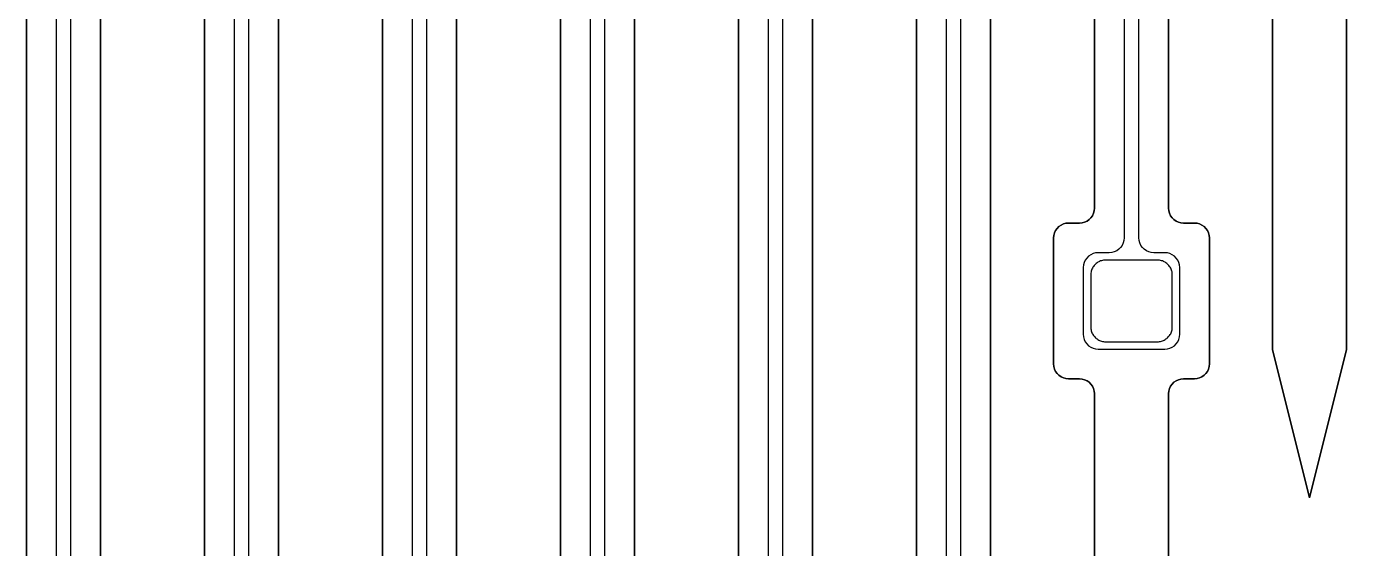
# Model space of a CAD drawing. Header units: metres. Extents: x -1550 to 1550, y -904 to 26100.
# Drawn here: x 588 to 766, y 6033.9 to 6104.3 of the extents above; entities that cross this region are included whole.
import ezdxf

# ---------------------------------------------------------------- set-up
doc = ezdxf.new("R2010")
doc.units = ezdxf.units.M
for name, color, linetype in [('Electrodes', 2, 'CONTINUOUS'), ('Metal', 4, 'CONTINUOUS'), ('Polyimide', 3, 'CONTINUOUS'), ('Polyimide_Negative', 5, 'CONTINUOUS')]:
    doc.layers.add(name, color=color, linetype=linetype)

msp = doc.modelspace()

# ---------------------------------------------------------------- linework, layer by layer
at = {"layer": 'Electrodes'}
msp.add_lwpolyline([(740.5, 6061.8), (740.64, 6061.81), (740.77, 6061.82), (740.91, 6061.84), (741.04, 6061.88), (741.17, 6061.92), (741.3, 6061.97), (741.42, 6062.03), (741.54, 6062.09), (741.65, 6062.17), (741.76, 6062.25), (741.87, 6062.34), (741.96, 6062.44), (742.05, 6062.54), (742.13, 6062.65), (742.21, 6062.76), (742.28, 6062.88), (742.33, 6063), (742.38, 6063.13), (742.43, 6063.26), (742.46, 6063.39), (742.48, 6063.53), (742.5, 6063.67), (742.5, 6063.8), (742.5, 6070.8), (742.5, 6070.94), (742.48, 6071.07), (742.46, 6071.21), (742.43, 6071.34), (742.38, 6071.47), (742.33, 6071.6), (742.28, 6071.72), (742.21, 6071.84), (742.13, 6071.95), (742.05, 6072.06), (741.96, 6072.17), (741.87, 6072.26), (741.76, 6072.35), (741.65, 6072.44), (741.54, 6072.51), (741.42, 6072.58), (741.3, 6072.64), (741.17, 6072.69), (741.04, 6072.73), (740.91, 6072.76), (740.77, 6072.78), (740.64, 6072.8), (740.5, 6072.8), (733.5, 6072.8), (733.36, 6072.8), (733.23, 6072.78), (733.09, 6072.76), (732.96, 6072.73), (732.83, 6072.69), (732.7, 6072.64), (732.58, 6072.58), (732.46, 6072.51), (732.35, 6072.44), (732.24, 6072.35), (732.13, 6072.26), (732.04, 6072.17), (731.95, 6072.06), (731.87, 6071.95), (731.79, 6071.84), (731.72, 6071.72), (731.67, 6071.6), (731.62, 6071.47), (731.57, 6071.34), (731.54, 6071.21), (731.52, 6071.07), (731.5, 6070.94), (731.5, 6070.8), (731.5, 6063.8), (731.5, 6063.67), (731.52, 6063.53), (731.54, 6063.39), (731.57, 6063.26), (731.62, 6063.13), (731.67, 6063), (731.72, 6062.88), (731.79, 6062.76), (731.87, 6062.65), (731.95, 6062.54), (732.04, 6062.44), (732.13, 6062.34), (732.24, 6062.25), (732.35, 6062.17), (732.46, 6062.09), (732.58, 6062.03), (732.7, 6061.97), (732.83, 6061.92), (732.96, 6061.88), (733.09, 6061.84), (733.23, 6061.82), (733.36, 6061.81), (733.5, 6061.8), (740.5, 6061.8)], close=True, dxfattribs=at)
at = {"layer": 'Metal'}
for points in [[(594, 4551.99), (594, 11993.5), (592, 11993.5), (592, 11993.5), (592, 4551.99)], [(618, 4805.96), (618, 11993.5), (616, 11993.5), (616, 11993.5), (616, 4805.96)], [(640, 11993.5), (640, 5059.93)], [(642, 5059.93), (642, 11993.5)], [(664, 11993.5), (664, 5313.9)], [(666, 5313.9), (666, 11993.5)], [(688, 11993.5), (688, 5567.87)], [(690, 5567.87), (690, 11993.5)], [(712, 11993.5), (712, 5821.83)], [(714, 5821.83), (714, 11993.5)], [(736, 11993.5), (736, 6075.8), (735.97, 6075.45), (735.88, 6075.12), (735.73, 6074.8), (735.53, 6074.52), (735.29, 6074.27), (735, 6074.07), (734.68, 6073.92), (734.35, 6073.83), (734, 6073.8), (732.5, 6073.8), (732.15, 6073.77), (731.82, 6073.68), (731.5, 6073.53), (731.21, 6073.33), (730.97, 6073.09), (730.77, 6072.8), (730.62, 6072.49), (730.53, 6072.15), (730.5, 6071.8), (730.5, 6062.8), (730.53, 6062.45), (730.62, 6062.12), (730.77, 6061.8), (730.97, 6061.52), (731.21, 6061.27), (731.5, 6061.07), (731.82, 6060.92), (732.15, 6060.83), (732.5, 6060.8), (741.5, 6060.8), (741.85, 6060.83), (742.18, 6060.92), (742.5, 6061.07), (742.79, 6061.27), (743.03, 6061.52), (743.23, 6061.8), (743.38, 6062.12), (743.47, 6062.45), (743.5, 6062.8), (743.5, 6071.8), (743.47, 6072.15), (743.38, 6072.49), (743.23, 6072.8), (743.03, 6073.09), (742.79, 6073.33), (742.5, 6073.53), (742.18, 6073.68), (741.85, 6073.77), (741.5, 6073.8), (740, 6073.8), (739.65, 6073.83), (739.32, 6073.92), (739, 6074.07), (738.71, 6074.27), (738.47, 6074.52), (738.27, 6074.8), (738.12, 6075.12), (738.03, 6075.45), (738, 6075.8), (738, 11993.5)]]:
    msp.add_lwpolyline(points, dxfattribs=at)
at = {"layer": 'Polyimide'}
for points in [[(588, 4555.99), (588, 11978.5)], [(598, 11978.5), (598, 4555.99)], [(612, 4809.96), (612, 11978.5)], [(622, 11978.5), (622, 4809.96)], [(636, 5063.93), (636, 11978.5)], [(646, 11978.5), (646, 5063.93)], [(660, 5317.9), (660, 11978.5)], [(670, 11978.5), (670, 5317.9)], [(684, 5571.87), (684, 11978.5)], [(694, 11978.5), (694, 5571.87)], [(708, 5825.83), (708, 11978.5)], [(718, 11978.5), (718, 5825.83)], [(732, 5806.8), (732, 6054.8), (731.97, 6055.15), (731.88, 6055.49), (731.73, 6055.8), (731.53, 6056.09), (731.29, 6056.33), (731, 6056.53), (730.68, 6056.68), (730.35, 6056.77), (730, 6056.8), (728.5, 6056.8), (728.15, 6056.83), (727.82, 6056.92), (727.5, 6057.07), (727.21, 6057.27), (726.97, 6057.52), (726.77, 6057.8), (726.62, 6058.12), (726.53, 6058.45), (726.5, 6058.8), (726.5, 6075.8), (726.53, 6076.15), (726.62, 6076.49), (726.77, 6076.8), (726.97, 6077.09), (727.21, 6077.33), (727.5, 6077.53), (727.82, 6077.68), (728.15, 6077.77), (728.5, 6077.8), (730, 6077.8), (730.35, 6077.83), (730.68, 6077.92), (731, 6078.07), (731.29, 6078.27), (731.53, 6078.52), (731.73, 6078.8), (731.88, 6079.12), (731.97, 6079.45), (732, 6079.8), (732, 11978.5)], [(742, 11978.5), (742, 6079.8), (742.03, 6079.45), (742.12, 6079.12), (742.27, 6078.8), (742.47, 6078.52), (742.71, 6078.27), (743, 6078.07), (743.32, 6077.92), (743.65, 6077.83), (744, 6077.8), (745.5, 6077.8), (745.85, 6077.77), (746.18, 6077.68), (746.5, 6077.53), (746.79, 6077.33), (747.03, 6077.09), (747.23, 6076.8), (747.38, 6076.49), (747.47, 6076.15), (747.5, 6075.8), (747.5, 6058.8), (747.47, 6058.45), (747.38, 6058.12), (747.23, 6057.8), (747.03, 6057.52), (746.79, 6057.27), (746.5, 6057.07), (746.18, 6056.92), (745.85, 6056.83), (745.5, 6056.8), (744, 6056.8), (743.65, 6056.77), (743.32, 6056.68), (743, 6056.53), (742.71, 6056.33), (742.47, 6056.09), (742.27, 6055.8), (742.12, 6055.49), (742.03, 6055.15), (742, 6054.8), (742, 5806.8)], [(766, 6308.77), (766, 6060.77), (761, 6040.77), (756, 6060.77), (756, 6308.77)]]:
    msp.add_lwpolyline(points, dxfattribs=at)
at = {"layer": 'Polyimide_Negative'}
for points in [[(588, 11978.5), (588, 4555.99)], [(598, 4555.99), (598, 11978.5)], [(612, 11978.5), (612, 4809.96)], [(622, 4809.96), (622, 11978.5)], [(636, 11978.5), (636, 5063.93)], [(646, 5063.93), (646, 11978.5)], [(660, 11978.5), (660, 5317.9)], [(670, 5317.9), (670, 11978.5)], [(684, 11978.5), (684, 5571.87)], [(694, 5571.87), (694, 11978.5)], [(708, 11978.5), (708, 5825.83)], [(718, 5825.83), (718, 11978.5)], [(732, 11978.5), (732, 6079.8), (731.97, 6079.45), (731.88, 6079.12), (731.73, 6078.8), (731.53, 6078.52), (731.29, 6078.27), (731, 6078.07), (730.68, 6077.92), (730.35, 6077.83), (730, 6077.8), (728.5, 6077.8), (728.15, 6077.77), (727.82, 6077.68), (727.5, 6077.53), (727.21, 6077.33), (726.97, 6077.09), (726.77, 6076.8), (726.62, 6076.49), (726.53, 6076.15), (726.5, 6075.8), (726.5, 6058.8), (726.53, 6058.45), (726.62, 6058.12), (726.77, 6057.8), (726.97, 6057.52), (727.21, 6057.27), (727.5, 6057.07), (727.82, 6056.92), (728.15, 6056.83), (728.5, 6056.8), (730, 6056.8), (730.35, 6056.77), (730.68, 6056.68), (731, 6056.53), (731.29, 6056.33), (731.53, 6056.09), (731.73, 6055.8), (731.88, 6055.49), (731.97, 6055.15), (732, 6054.8), (732, 5806.8)], [(742, 5806.8), (742, 6054.8), (742.03, 6055.15), (742.12, 6055.49), (742.27, 6055.8), (742.47, 6056.09), (742.71, 6056.33), (743, 6056.53), (743.32, 6056.68), (743.65, 6056.77), (744, 6056.8), (745.5, 6056.8), (745.85, 6056.83), (746.18, 6056.92), (746.5, 6057.07), (746.79, 6057.27), (747.03, 6057.52), (747.23, 6057.8), (747.38, 6058.12), (747.47, 6058.45), (747.5, 6058.8), (747.5, 6075.8), (747.47, 6076.15), (747.38, 6076.49), (747.23, 6076.8), (747.03, 6077.09), (746.79, 6077.33), (746.5, 6077.53), (746.18, 6077.68), (745.85, 6077.77), (745.5, 6077.8), (744, 6077.8), (743.65, 6077.83), (743.32, 6077.92), (743, 6078.07), (742.71, 6078.27), (742.47, 6078.52), (742.27, 6078.8), (742.12, 6079.12), (742.03, 6079.45), (742, 6079.8), (742, 11978.5)], [(756, 6308.77), (756, 6060.77), (761, 6040.77), (766, 6060.77), (766, 6308.77)]]:
    msp.add_lwpolyline(points, dxfattribs=at)

doc.saveas('drawing.dxf')
